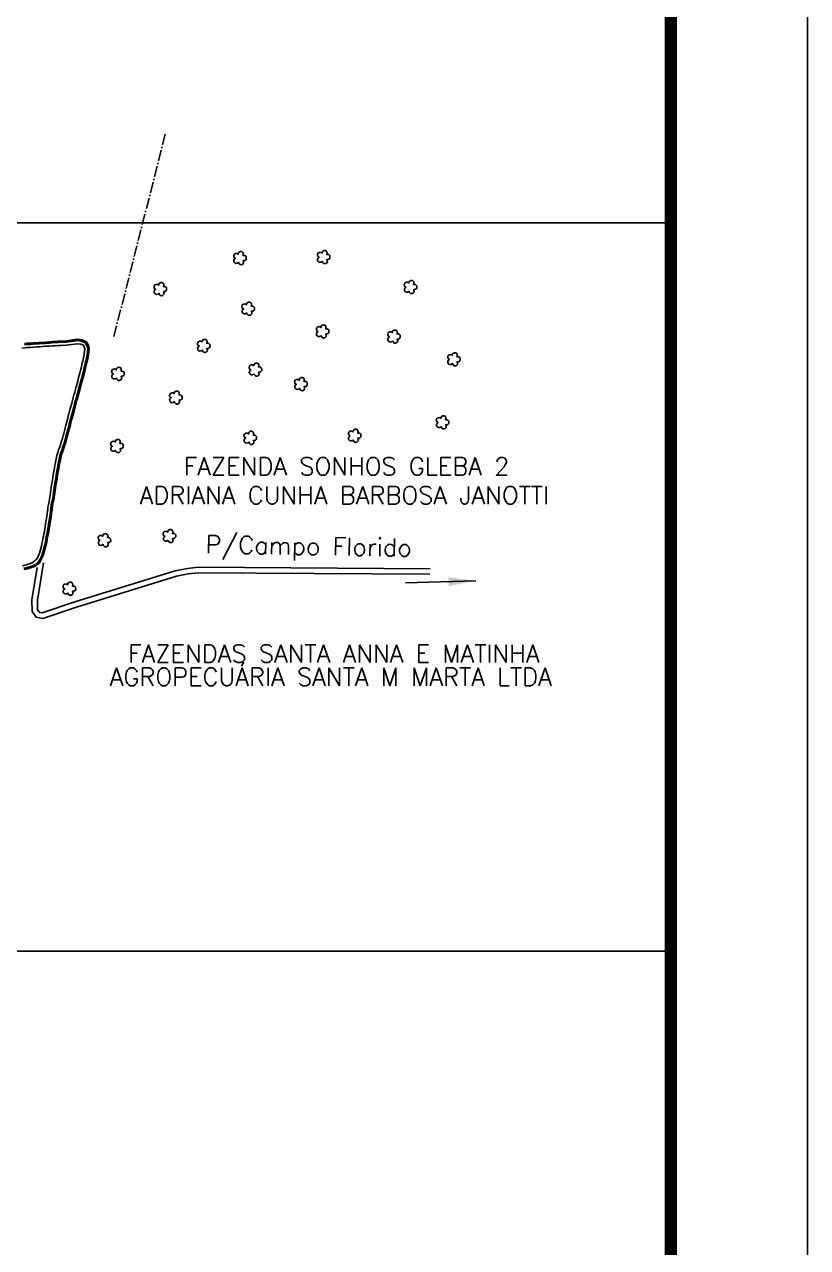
# Model space of a CAD drawing. Extents: x 742933 to 746083, y 7825389 to 7829844.
# Drawn here: x 745223 to 746083, y 7826974 to 7828318 of the extents above; entities that cross this region are included whole.
import ezdxf
from ezdxf.enums import TextEntityAlignment as Align

# ---------------------------------------------------------------- set-up
doc = ezdxf.new("R2010")
doc.units = 0
for name, pattern in [('CONTINUO', [0]), ('LIN0', [0]), ('LIN3', [6, 4, -1, 0, -1])]:
    doc.linetypes.add(name, pattern=pattern)
doc.layers.add('0114001012', color=1, linetype='Continuous', lineweight=40)
doc.layers.add('TEXTO_DIVERSOS', color=7, linetype='Continuous', lineweight=5)
for name, color, linetype in [('0114001012015', 5, 'Continuous'), ('_SIMBOLO ARVORE', 118, 'Continuous'), ('CERCA', 54, 'Continuous'), ('ESTRADA', 1, 'Continuous'), ('MALHA', 8, 'Continuous'), ('MARGEM', 7, 'CONTINUO'), ('TEXTO', 7, 'Continuous')]:
    doc.layers.add(name, color=color, linetype=linetype)
doc.styles.add('SIMPLEX', font='simplex.shx', dxfattribs={"height": 20})
doc.dimstyles.new('ISO-25', dxfattribs={"dimtxt": 2.5, "dimasz": 2.5, "dimexe": 1.25, "dimexo": 0.625, "dimtad": 1, "dimtxsty": 'Standard', "dimcen": 2.5, "dimadec": 0, "dimazin": 0, "dimtfac": 1, "dimtmove": 0, "dimatfit": 3, "dimfxl": 0, "dimarcsym": 0})

msp = doc.modelspace()

# ---------------------------------------------------------------- linework, layer by layer
at = {"layer": '0114001012'}
msp.add_lwpolyline([(745222.7, 7827719.8), (745226.9, 7827720.7), (745227.7, 7827721), (745228.5, 7827721.3), (745230.2, 7827721.8), (745233.5, 7827723), (745235.7, 7827724.1), (745237.6, 7827725.6), (745239.5, 7827727.4), (745241.2, 7827730), (745242.5, 7827732.9), (745243.5, 7827735.6), (745244.4, 7827738.4), (745245.2, 7827741.1), (745245.9, 7827743.8), (745246.6, 7827746.6), (745247.2, 7827749.4), (745248.2, 7827754.9), (745248.8, 7827757.6), (745250.2, 7827765.7), (745251.1, 7827771.2), (745252.1, 7827777.2), (745252.4, 7827779.9), (745252.9, 7827783.5), (745253, 7827784.9), (745253.2, 7827787.2), (745253.4, 7827788.3), (745253.6, 7827789.8), (745254.4, 7827793.4), (745254.9, 7827795.7), (745255.3, 7827798.1), (745255.7, 7827800.8), (745256.4, 7827806.3), (745256.7, 7827808.9), (745257.7, 7827814.3), (745258.1, 7827817.1), (745259.5, 7827825.2), (745260.3, 7827830.5), (745260.7, 7827833.2), (745261.3, 7827835.8), (745261.8, 7827838.1), (745262.2, 7827840.2), (745262.5, 7827842), (745262.9, 7827843.8), (745263.8, 7827846.5), (745264.7, 7827849.2), (745265.6, 7827851.5), (745266.3, 7827853.9), (745268, 7827859), (745268.9, 7827861.9), (745269.7, 7827864.9), (745271.2, 7827870.4), (745272.9, 7827876.8), (745273.8, 7827880.6), (745274.8, 7827884.4), (745275.8, 7827888), (745277.6, 7827895), (745279.2, 7827900.9), (745280, 7827904), (745280.8, 7827907), (745281.6, 7827909.8), (745282.4, 7827912.4), (745283.1, 7827915), (745284.3, 7827920), (745285.1, 7827922.5), (745285.8, 7827925.1), (745287.1, 7827930.2), (745287.8, 7827932.6), (745288.9, 7827937.2), (745289.5, 7827939.3), (745290.9, 7827945.1), (745291.4, 7827947), (745291.8, 7827949), (745292.6, 7827952.7), (745293, 7827955), (745293.5, 7827958.7), (745293.6, 7827962), (745293.4, 7827963.9), (745291.3, 7827968.5), (745286.5, 7827970.8), (745281.2, 7827971.4), (745274.8, 7827970.4), (745271.8, 7827969.9), (745269, 7827969.6), (745260, 7827969.2), (745253.9, 7827968.8), (745250.9, 7827968.6), (745246.1, 7827968.4), (745239.8, 7827968), (745233.2, 7827967.4), (745229.9, 7827967.1), (745226.5, 7827967), (745223.4, 7827966.8)], dxfattribs=at)
at = {"layer": '0114001012015'}
msp.add_lwpolyline([(745221.3, 7827723.1), (745223.7, 7827723.9), (745225.6, 7827724.5), (745227.3, 7827725.1), (745228.9, 7827725.6), (745231.9, 7827726.6), (745233.5, 7827727.5), (745235, 7827728.6), (745236.4, 7827730), (745237.7, 7827731.9), (745238.8, 7827734.4), (745239.8, 7827737), (745240.6, 7827739.6), (745241.4, 7827742.2), (745242.1, 7827744.8), (745242.7, 7827747.4), (745243.3, 7827750.2), (745243.8, 7827752.9), (745244.3, 7827755.6), (745244.8, 7827758.3), (745245.3, 7827761), (745245.8, 7827763.7), (745246.2, 7827766.4), (745246.7, 7827769.1), (745247.1, 7827771.8), (745247.6, 7827774.8), (745248.1, 7827777.7), (745248.4, 7827780.3), (745248.9, 7827783.9), (745249, 7827785.2), (745249.2, 7827787.7), (745249.4, 7827789), (745249.7, 7827790.5), (745250.5, 7827794.2), (745250.9, 7827796.5), (745251.4, 7827798.8), (745251.8, 7827801.3), (745252.1, 7827804), (745252.4, 7827806.8), (745252.7, 7827809.5), (745253.2, 7827812.2), (745253.7, 7827815), (745254.2, 7827817.7), (745254.6, 7827820.4), (745255.1, 7827823.2), (745255.5, 7827825.9), (745255.9, 7827828.5), (745256.3, 7827831.1), (745256.8, 7827834), (745257.4, 7827836.7), (745257.9, 7827838.9), (745258.3, 7827840.9), (745258.6, 7827842.7), (745259.1, 7827844.9), (745260, 7827847.7), (745261, 7827850.5), (745261.8, 7827852.8), (745262.5, 7827855.1), (745263.4, 7827857.7), (745264.2, 7827860.2), (745265.1, 7827863), (745265.9, 7827865.9), (745266.6, 7827868.7), (745267.3, 7827871.5), (745268.1, 7827874.4), (745269, 7827877.8), (745269.9, 7827881.6), (745271, 7827885.5), (745271.9, 7827889.1), (745272.8, 7827892.7), (745273.7, 7827896.1), (745274.6, 7827899.2), (745275.3, 7827901.9), (745276.1, 7827905), (745276.9, 7827908.1), (745277.8, 7827911), (745278.6, 7827913.5), (745279.2, 7827916), (745279.9, 7827918.6), (745280.5, 7827921), (745281.2, 7827923.6), (745281.9, 7827926.1), (745282.6, 7827928.6), (745283.2, 7827931.2), (745283.9, 7827933.6), (745285, 7827938.2), (745285.7, 7827940.4), (745286.1, 7827942.3), (745287, 7827946.1), (745287.5, 7827948), (745287.9, 7827949.9), (745288.7, 7827953.5), (745289.1, 7827955.6), (745289.5, 7827959), (745289.6, 7827961.8), (745289.5, 7827962.9), (745288.3, 7827965.5), (745285.4, 7827966.9), (745281.3, 7827967.3), (745275.4, 7827966.5), (745272.3, 7827965.9), (745269.3, 7827965.6), (745263.3, 7827965.4), (745260.3, 7827965.2), (745257.2, 7827965), (745254.2, 7827964.8), (745251.1, 7827964.6), (745246.3, 7827964.4), (745240.2, 7827964), (745236.9, 7827963.7), (745233.6, 7827963.4), (745230.1, 7827963.1), (745226.7, 7827963), (745223.7, 7827962.8), (745220.7, 7827962.4)], dxfattribs=at)
at = {"layer": '_SIMBOLO ARVORE', "linetype": 'CONTINUO'}
for points in [[(745458.5, 7828056.8, 0), (745457.2, 7828055.7, 0), (745455.7, 7828055.5, 0), (745454.5, 7828056, 0), (745453.7, 7828056.8, 0), (745453.4, 7828057.7, 0), (745453.3, 7828059, 0), (745453.7, 7828059.8, 0), (745454.2, 7828060.5, 0), (745455.1, 7828061.1, 0), (745454.5, 7828061.3, 0), (745454, 7828061.7, 0), (745453.3, 7828062.8, 0), (745453.2, 7828064.1, 0), (745453.7, 7828065.4, 0), (745454.2, 7828065.8, 0), (745455.1, 7828066.4, 0), (745456.1, 7828066.5, 0), (745456.8, 7828066.4, 0), (745457.5, 7828066.1, 0), (745458.1, 7828065.5, 0), (745458.3, 7828066.7, 0), (745458.5, 7828067.2, 0), (745459, 7828067.8, 0), (745459.8, 7828068.1, 0), (745460.5, 7828068.4, 0), (745461.3, 7828068.5, 0), (745462.1, 7828068.4, 0), (745462.8, 7828068, 0), (745463.2, 7828067.5, 0), (745463.6, 7828066.7, 0), (745463.8, 7828065.8, 0), (745463.4, 7828064.2, 0), (745464.6, 7828064.2, 0), (745465.5, 7828064, 0), (745466.4, 7828063.3, 0), (745466.9, 7828062.7, 0), (745467, 7828060.5, 0), (745466.4, 7828059.5, 0), (745465.7, 7828058.8, 0), (745464.6, 7828058.5, 0), (745463.6, 7828058.6, 0), (745464.1, 7828056.5, 0), (745463.9, 7828055.7, 0), (745463.3, 7828054.8, 0), (745462.6, 7828054.3, 0), (745461.7, 7828054, 0), (745460.7, 7828054.1, 0), (745460, 7828054.3, 0), (745459.2, 7828055.1, 0), (745458.7, 7828055.8, 0), (745458.5, 7828056.9, 0)], [(745550.4, 7828057.9, 0), (745549.2, 7828056.9, 0), (745547.6, 7828056.7, 0), (745546.5, 7828057.1, 0), (745545.7, 7828057.9, 0), (745545.4, 7828058.8, 0), (745545.3, 7828060.1, 0), (745545.7, 7828061, 0), (745546.2, 7828061.6, 0), (745547.1, 7828062.2, 0), (745546.5, 7828062.4, 0), (745545.9, 7828062.9, 0), (745545.2, 7828063.9, 0), (745545.1, 7828065.2, 0), (745545.6, 7828066.5, 0), (745546.1, 7828067, 0), (745547, 7828067.5, 0), (745548, 7828067.7, 0), (745548.8, 7828067.6, 0), (745549.4, 7828067.3, 0), (745550.1, 7828066.7, 0), (745550.3, 7828067.8, 0), (745550.5, 7828068.3, 0), (745551, 7828068.9, 0), (745551.7, 7828069.2, 0), (745552.5, 7828069.5, 0), (745553.3, 7828069.6, 0), (745554.1, 7828069.5, 0), (745554.7, 7828069.2, 0), (745555.2, 7828068.6, 0), (745555.6, 7828067.8, 0), (745555.8, 7828066.9, 0), (745555.4, 7828065.3, 0), (745556.5, 7828065.3, 0), (745557.4, 7828065.1, 0), (745558.3, 7828064.4, 0), (745558.8, 7828063.8, 0), (745558.9, 7828061.6, 0), (745558.4, 7828060.6, 0), (745557.7, 7828060, 0), (745556.5, 7828059.7, 0), (745555.5, 7828059.7, 0), (745556.1, 7828057.7, 0), (745555.8, 7828056.8, 0), (745555.2, 7828055.9, 0), (745554.6, 7828055.4, 0), (745553.6, 7828055.2, 0), (745552.7, 7828055.2, 0), (745552, 7828055.4, 0), (745551.2, 7828056.2, 0), (745550.7, 7828056.9, 0), (745550.5, 7828058, 0)], [(745371.1, 7828022.7, 0), (745369.8, 7828021.7, 0), (745368.3, 7828021.5, 0), (745367.1, 7828021.9, 0), (745366.3, 7828022.7, 0), (745366, 7828023.6, 0), (745365.9, 7828025, 0), (745366.3, 7828025.8, 0), (745366.8, 7828026.4, 0), (745367.7, 7828027, 0), (745367.1, 7828027.2, 0), (745366.5, 7828027.7, 0), (745365.9, 7828028.8, 0), (745365.8, 7828030, 0), (745366.2, 7828031.3, 0), (745366.7, 7828031.8, 0), (745367.7, 7828032.4, 0), (745368.7, 7828032.5, 0), (745369.4, 7828032.4, 0), (745370.1, 7828032.1, 0), (745370.7, 7828031.5, 0), (745370.9, 7828032.7, 0), (745371.1, 7828033.1, 0), (745371.6, 7828033.8, 0), (745372.4, 7828034, 0), (745373.1, 7828034.4, 0), (745373.9, 7828034.4, 0), (745374.7, 7828034.3, 0), (745375.3, 7828034, 0), (745375.8, 7828033.5, 0), (745376.2, 7828032.7, 0), (745376.4, 7828031.8, 0), (745376, 7828030.1, 0), (745377.1, 7828030.2, 0), (745378.1, 7828029.9, 0), (745379, 7828029.2, 0), (745379.4, 7828028.7, 0), (745379.6, 7828026.5, 0), (745379, 7828025.5, 0), (745378.3, 7828024.8, 0), (745377.2, 7828024.5, 0), (745376.2, 7828024.6, 0), (745376.7, 7828022.5, 0), (745376.5, 7828021.6, 0), (745375.9, 7828020.8, 0), (745375.2, 7828020.2, 0), (745374.3, 7828020, 0), (745373.3, 7828020.1, 0), (745372.6, 7828020.3, 0), (745371.8, 7828021.1, 0), (745371.3, 7828021.8, 0), (745371.1, 7828022.8, 0)], [(745645.8, 7828025, 0), (745644.6, 7828024, 0), (745643, 7828023.8, 0), (745641.8, 7828024.2, 0), (745641, 7828025, 0), (745640.7, 7828025.9, 0), (745640.6, 7828027.2, 0), (745641.1, 7828028.1, 0), (745641.5, 7828028.7, 0), (745642.4, 7828029.3, 0), (745641.8, 7828029.5, 0), (745641.3, 7828030, 0), (745640.6, 7828031, 0), (745640.5, 7828032.3, 0), (745641, 7828033.6, 0), (745641.5, 7828034.1, 0), (745642.4, 7828034.6, 0), (745643.4, 7828034.8, 0), (745644.2, 7828034.7, 0), (745644.8, 7828034.4, 0), (745645.5, 7828033.8, 0), (745645.7, 7828034.9, 0), (745645.8, 7828035.4, 0), (745646.3, 7828036, 0), (745647.1, 7828036.3, 0), (745647.8, 7828036.6, 0), (745648.6, 7828036.7, 0), (745649.4, 7828036.6, 0), (745650.1, 7828036.3, 0), (745650.5, 7828035.7, 0), (745650.9, 7828034.9, 0), (745651.1, 7828034, 0), (745650.7, 7828032.4, 0), (745651.9, 7828032.4, 0), (745652.8, 7828032.2, 0), (745653.7, 7828031.5, 0), (745654.2, 7828030.9, 0), (745654.3, 7828028.7, 0), (745653.8, 7828027.7, 0), (745653, 7828027.1, 0), (745651.9, 7828026.8, 0), (745650.9, 7828026.8, 0), (745651.4, 7828024.8, 0), (745651.2, 7828023.9, 0), (745650.6, 7828023, 0), (745649.9, 7828022.5, 0), (745649, 7828022.3, 0), (745648.1, 7828022.3, 0), (745647.4, 7828022.5, 0), (745646.6, 7828023.3, 0), (745646, 7828024, 0), (745645.8, 7828025.1, 0)], [(745467.6, 7828001.2, 0), (745466.3, 7828000.1, 0), (745464.7, 7827999.9, 0), (745463.6, 7828000.4, 0), (745462.8, 7828001.2, 0), (745462.5, 7828002.1, 0), (745462.4, 7828003.4, 0), (745462.8, 7828004.2, 0), (745463.3, 7828004.9, 0), (745464.2, 7828005.5, 0), (745463.6, 7828005.7, 0), (745463, 7828006.1, 0), (745462.4, 7828007.2, 0), (745462.2, 7828008.5, 0), (745462.7, 7828009.8, 0), (745463.2, 7828010.2, 0), (745464.2, 7828010.8, 0), (745465.2, 7828010.9, 0), (745465.9, 7828010.8, 0), (745466.5, 7828010.6, 0), (745467.2, 7828009.9, 0), (745467.4, 7828011.1, 0), (745467.6, 7828011.6, 0), (745468.1, 7828012.2, 0), (745468.9, 7828012.5, 0), (745469.6, 7828012.8, 0), (745470.4, 7828012.9, 0), (745471.2, 7828012.8, 0), (745471.8, 7828012.4, 0), (745472.3, 7828011.9, 0), (745472.7, 7828011.1, 0), (745472.9, 7828010.2, 0), (745472.5, 7828008.6, 0), (745473.6, 7828008.6, 0), (745474.6, 7828008.4, 0), (745475.5, 7828007.7, 0), (745475.9, 7828007.1, 0), (745476.1, 7828004.9, 0), (745475.5, 7828003.9, 0), (745474.8, 7828003.2, 0), (745473.7, 7828002.9, 0), (745472.7, 7828003, 0), (745473.2, 7828000.9, 0), (745473, 7828000.1, 0), (745472.4, 7827999.2, 0), (745471.7, 7827998.7, 0), (745470.8, 7827998.5, 0), (745469.8, 7827998.5, 0), (745469.1, 7827998.7, 0), (745468.3, 7827999.5, 0), (745467.8, 7828000.2, 0), (745467.6, 7828001.3, 0)], [(745549.3, 7827976.2, 0), (745548.1, 7827975.2, 0), (745546.5, 7827975, 0), (745545.4, 7827975.4, 0), (745544.6, 7827976.2, 0), (745544.2, 7827977.1, 0), (745544.1, 7827978.4, 0), (745544.6, 7827979.3, 0), (745545, 7827979.9, 0), (745545.9, 7827980.5, 0), (745545.4, 7827980.7, 0), (745544.8, 7827981.2, 0), (745544.1, 7827982.2, 0), (745544, 7827983.5, 0), (745544.5, 7827984.8, 0), (745545, 7827985.3, 0), (745545.9, 7827985.9, 0), (745546.9, 7827986, 0), (745547.7, 7827985.9, 0), (745548.3, 7827985.6, 0), (745549, 7827985, 0), (745549.2, 7827986.1, 0), (745549.3, 7827986.6, 0), (745549.8, 7827987.2, 0), (745550.6, 7827987.5, 0), (745551.3, 7827987.8, 0), (745552.2, 7827987.9, 0), (745552.9, 7827987.8, 0), (745553.6, 7827987.5, 0), (745554, 7827987, 0), (745554.5, 7827986.1, 0), (745554.6, 7827985.2, 0), (745554.2, 7827983.6, 0), (745555.4, 7827983.6, 0), (745556.3, 7827983.4, 0), (745557.2, 7827982.7, 0), (745557.7, 7827982.2, 0), (745557.8, 7827979.9, 0), (745557.3, 7827978.9, 0), (745556.5, 7827978.3, 0), (745555.4, 7827978, 0), (745554.4, 7827978.1, 0), (745554.9, 7827976, 0), (745554.7, 7827975.1, 0), (745554.1, 7827974.3, 0), (745553.4, 7827973.7, 0), (745552.5, 7827973.5, 0), (745551.6, 7827973.6, 0), (745550.9, 7827973.8, 0), (745550.1, 7827974.5, 0), (745549.5, 7827975.2, 0), (745549.3, 7827976.3, 0)], [(745418.8, 7827960.3, 0), (745417.5, 7827959.3, 0), (745415.9, 7827959.1, 0), (745414.8, 7827959.5, 0), (745414, 7827960.3, 0), (745413.7, 7827961.2, 0), (745413.6, 7827962.6, 0), (745414, 7827963.4, 0), (745414.5, 7827964, 0), (745415.4, 7827964.6, 0), (745414.8, 7827964.8, 0), (745414.2, 7827965.3, 0), (745413.6, 7827966.4, 0), (745413.4, 7827967.6, 0), (745413.9, 7827968.9, 0), (745414.4, 7827969.4, 0), (745415.4, 7827970, 0), (745416.3, 7827970.1, 0), (745417.1, 7827970, 0), (745417.7, 7827969.7, 0), (745418.4, 7827969.1, 0), (745418.6, 7827970.3, 0), (745418.8, 7827970.7, 0), (745419.3, 7827971.4, 0), (745420, 7827971.6, 0), (745420.8, 7827972, 0), (745421.6, 7827972, 0), (745422.4, 7827971.9, 0), (745423, 7827971.6, 0), (745423.5, 7827971.1, 0), (745423.9, 7827970.3, 0), (745424.1, 7827969.4, 0), (745423.7, 7827967.7, 0), (745424.8, 7827967.8, 0), (745425.8, 7827967.5, 0), (745426.6, 7827966.8, 0), (745427.1, 7827966.3, 0), (745427.3, 7827964.1, 0), (745426.7, 7827963.1, 0), (745426, 7827962.4, 0), (745424.9, 7827962.1, 0), (745423.9, 7827962.2, 0), (745424.4, 7827960.1, 0), (745424.1, 7827959.2, 0), (745423.5, 7827958.4, 0), (745422.9, 7827957.8, 0), (745421.9, 7827957.6, 0), (745421, 7827957.7, 0), (745420.3, 7827957.9, 0), (745419.5, 7827958.7, 0), (745419, 7827959.4, 0), (745418.8, 7827960.4, 0)], [(745627.6, 7827970.5, 0), (745626.4, 7827969.5, 0), (745624.8, 7827969.3, 0), (745623.7, 7827969.8, 0), (745622.9, 7827970.5, 0), (745622.6, 7827971.4, 0), (745622.5, 7827972.8, 0), (745622.9, 7827973.6, 0), (745623.4, 7827974.2, 0), (745624.3, 7827974.9, 0), (745623.7, 7827975, 0), (745623.1, 7827975.5, 0), (745622.4, 7827976.6, 0), (745622.3, 7827977.8, 0), (745622.8, 7827979.1, 0), (745623.3, 7827979.6, 0), (745624.2, 7827980.2, 0), (745625.2, 7827980.3, 0), (745626, 7827980.2, 0), (745626.6, 7827979.9, 0), (745627.3, 7827979.3, 0), (745627.5, 7827980.5, 0), (745627.7, 7827980.9, 0), (745628.2, 7827981.6, 0), (745628.9, 7827981.8, 0), (745629.7, 7827982.2, 0), (745630.5, 7827982.2, 0), (745631.3, 7827982.1, 0), (745631.9, 7827981.8, 0), (745632.4, 7827981.3, 0), (745632.8, 7827980.5, 0), (745632.9, 7827979.6, 0), (745632.6, 7827978, 0), (745633.7, 7827978, 0), (745634.6, 7827977.7, 0), (745635.5, 7827977, 0), (745636, 7827976.5, 0), (745636.1, 7827974.3, 0), (745635.6, 7827973.3, 0), (745634.9, 7827972.6, 0), (745633.7, 7827972.3, 0), (745632.7, 7827972.4, 0), (745633.3, 7827970.3, 0), (745633, 7827969.4, 0), (745632.4, 7827968.6, 0), (745631.8, 7827968.1, 0), (745630.8, 7827967.8, 0), (745629.9, 7827967.9, 0), (745629.2, 7827968.1, 0), (745628.4, 7827968.9, 0), (745627.8, 7827969.6, 0), (745627.7, 7827970.6, 0)], [(745693.5, 7827945.6, 0), (745692.2, 7827944.5, 0), (745690.7, 7827944.4, 0), (745689.5, 7827944.8, 0), (745688.7, 7827945.6, 0), (745688.4, 7827946.5, 0), (745688.3, 7827947.8, 0), (745688.7, 7827948.7, 0), (745689.2, 7827949.3, 0), (745690.1, 7827949.9, 0), (745689.5, 7827950.1, 0), (745689, 7827950.5, 0), (745688.3, 7827951.6, 0), (745688.2, 7827952.9, 0), (745688.6, 7827954.2, 0), (745689.2, 7827954.7, 0), (745690.1, 7827955.2, 0), (745691.1, 7827955.4, 0), (745691.8, 7827955.2, 0), (745692.5, 7827955, 0), (745693.1, 7827954.4, 0), (745693.3, 7827955.5, 0), (745693.5, 7827956, 0), (745694, 7827956.6, 0), (745694.8, 7827956.9, 0), (745695.5, 7827957.2, 0), (745696.3, 7827957.3, 0), (745697.1, 7827957.2, 0), (745697.7, 7827956.8, 0), (745698.2, 7827956.3, 0), (745698.6, 7827955.5, 0), (745698.8, 7827954.6, 0), (745698.4, 7827953, 0), (745699.5, 7827953, 0), (745700.5, 7827952.8, 0), (745701.4, 7827952.1, 0), (745701.9, 7827951.5, 0), (745702, 7827949.3, 0), (745701.4, 7827948.3, 0), (745700.7, 7827947.6, 0), (745699.6, 7827947.3, 0), (745698.6, 7827947.4, 0), (745699.1, 7827945.4, 0), (745698.9, 7827944.5, 0), (745698.3, 7827943.6, 0), (745697.6, 7827943.1, 0), (745696.7, 7827942.9, 0), (745695.7, 7827942.9, 0), (745695, 7827943.1, 0), (745694.2, 7827943.9, 0), (745693.7, 7827944.6, 0), (745693.5, 7827945.7, 0)], [(745475.5, 7827934.2, 0), (745474.3, 7827933.2, 0), (745472.7, 7827933, 0), (745471.6, 7827933.4, 0), (745470.8, 7827934.2, 0), (745470.4, 7827935.1, 0), (745470.3, 7827936.5, 0), (745470.8, 7827937.3, 0), (745471.2, 7827937.9, 0), (745472.1, 7827938.5, 0), (745471.6, 7827938.7, 0), (745471, 7827939.2, 0), (745470.3, 7827940.3, 0), (745470.2, 7827941.5, 0), (745470.7, 7827942.8, 0), (745471.2, 7827943.3, 0), (745472.1, 7827943.9, 0), (745473.1, 7827944, 0), (745473.9, 7827943.9, 0), (745474.5, 7827943.6, 0), (745475.2, 7827943, 0), (745475.4, 7827944.2, 0), (745475.5, 7827944.6, 0), (745476.1, 7827945.3, 0), (745476.8, 7827945.5, 0), (745477.5, 7827945.9, 0), (745478.4, 7827945.9, 0), (745479.1, 7827945.8, 0), (745479.8, 7827945.5, 0), (745480.3, 7827945, 0), (745480.7, 7827944.2, 0), (745480.8, 7827943.3, 0), (745480.5, 7827941.6, 0), (745481.6, 7827941.7, 0), (745482.5, 7827941.4, 0), (745483.4, 7827940.7, 0), (745483.9, 7827940.2, 0), (745484, 7827938, 0), (745483.5, 7827937, 0), (745482.8, 7827936.3, 0), (745481.6, 7827936, 0), (745480.6, 7827936.1, 0), (745481.1, 7827934, 0), (745480.9, 7827933.1, 0), (745480.3, 7827932.3, 0), (745479.6, 7827931.7, 0), (745478.7, 7827931.5, 0), (745477.8, 7827931.6, 0), (745477.1, 7827931.8, 0), (745476.3, 7827932.6, 0), (745475.7, 7827933.3, 0), (745475.6, 7827934.3, 0)], [(745324.5, 7827929.7, 0), (745323.3, 7827928.7, 0), (745321.7, 7827928.5, 0), (745320.6, 7827928.9, 0), (745319.8, 7827929.7, 0), (745319.4, 7827930.6, 0), (745319.4, 7827931.9, 0), (745319.8, 7827932.8, 0), (745320.2, 7827933.4, 0), (745321.2, 7827934, 0), (745320.6, 7827934.2, 0), (745320, 7827934.7, 0), (745319.3, 7827935.7, 0), (745319.2, 7827937, 0), (745319.7, 7827938.3, 0), (745320.2, 7827938.8, 0), (745321.1, 7827939.3, 0), (745322.1, 7827939.5, 0), (745322.9, 7827939.4, 0), (745323.5, 7827939.1, 0), (745324.2, 7827938.5, 0), (745324.4, 7827939.6, 0), (745324.6, 7827940.1, 0), (745325.1, 7827940.7, 0), (745325.8, 7827941, 0), (745326.6, 7827941.3, 0), (745327.4, 7827941.4, 0), (745328.2, 7827941.3, 0), (745328.8, 7827941, 0), (745329.3, 7827940.4, 0), (745329.7, 7827939.6, 0), (745329.8, 7827938.7, 0), (745329.5, 7827937.1, 0), (745330.6, 7827937.1, 0), (745331.5, 7827936.9, 0), (745332.4, 7827936.2, 0), (745332.9, 7827935.6, 0), (745333, 7827933.4, 0), (745332.5, 7827932.4, 0), (745331.8, 7827931.8, 0), (745330.6, 7827931.5, 0), (745329.6, 7827931.5, 0), (745330.2, 7827929.5, 0), (745329.9, 7827928.6, 0), (745329.3, 7827927.7, 0), (745328.7, 7827927.2, 0), (745327.7, 7827927, 0), (745326.8, 7827927, 0), (745326.1, 7827927.2, 0), (745325.3, 7827928, 0), (745324.7, 7827928.7, 0), (745324.6, 7827929.8, 0)], [(745525.5, 7827918.4, 0), (745524.2, 7827917.3, 0), (745522.6, 7827917.1, 0), (745521.5, 7827917.6, 0), (745520.7, 7827918.3, 0), (745520.4, 7827919.3, 0), (745520.3, 7827920.6, 0), (745520.7, 7827921.4, 0), (745521.2, 7827922, 0), (745522.1, 7827922.7, 0), (745521.5, 7827922.8, 0), (745520.9, 7827923.3, 0), (745520.3, 7827924.4, 0), (745520.1, 7827925.6, 0), (745520.6, 7827927, 0), (745521.1, 7827927.4, 0), (745522.1, 7827928, 0), (745523, 7827928.1, 0), (745523.8, 7827928, 0), (745524.4, 7827927.7, 0), (745525.1, 7827927.1, 0), (745525.3, 7827928.3, 0), (745525.5, 7827928.7, 0), (745526, 7827929.4, 0), (745526.8, 7827929.7, 0), (745527.5, 7827930, 0), (745528.3, 7827930.1, 0), (745529.1, 7827929.9, 0), (745529.7, 7827929.6, 0), (745530.2, 7827929.1, 0), (745530.6, 7827928.3, 0), (745530.8, 7827927.4, 0), (745530.4, 7827925.8, 0), (745531.5, 7827925.8, 0), (745532.5, 7827925.6, 0), (745533.4, 7827924.9, 0), (745533.8, 7827924.3, 0), (745534, 7827922.1, 0), (745533.4, 7827921.1, 0), (745532.7, 7827920.4, 0), (745531.6, 7827920.1, 0), (745530.6, 7827920.2, 0), (745531.1, 7827918.1, 0), (745530.9, 7827917.2, 0), (745530.3, 7827916.4, 0), (745529.6, 7827915.9, 0), (745528.7, 7827915.6, 0), (745527.7, 7827915.7, 0), (745527, 7827915.9, 0), (745526.2, 7827916.7, 0), (745525.7, 7827917.4, 0), (745525.5, 7827918.5, 0)], [(745388.1, 7827903.6, 0), (745386.9, 7827902.6, 0), (745385.3, 7827902.4, 0), (745384.2, 7827902.8, 0), (745383.4, 7827903.6, 0), (745383, 7827904.5, 0), (745382.9, 7827905.8, 0), (745383.4, 7827906.7, 0), (745383.8, 7827907.3, 0), (745384.7, 7827907.9, 0), (745384.1, 7827908.1, 0), (745383.6, 7827908.6, 0), (745382.9, 7827909.6, 0), (745382.8, 7827910.9, 0), (745383.3, 7827912.2, 0), (745383.8, 7827912.7, 0), (745384.7, 7827913.2, 0), (745385.7, 7827913.4, 0), (745386.5, 7827913.3, 0), (745387.1, 7827913, 0), (745387.8, 7827912.4, 0), (745388, 7827913.5, 0), (745388.1, 7827914, 0), (745388.6, 7827914.6, 0), (745389.4, 7827914.9, 0), (745390.1, 7827915.2, 0), (745391, 7827915.3, 0), (745391.7, 7827915.2, 0), (745392.4, 7827914.9, 0), (745392.8, 7827914.4, 0), (745393.3, 7827913.5, 0), (745393.4, 7827912.6, 0), (745393, 7827911, 0), (745394.2, 7827911, 0), (745395.1, 7827910.8, 0), (745396, 7827910.1, 0), (745396.5, 7827909.5, 0), (745396.6, 7827907.3, 0), (745396.1, 7827906.3, 0), (745395.3, 7827905.7, 0), (745394.2, 7827905.4, 0), (745393.2, 7827905.5, 0), (745393.7, 7827903.4, 0), (745393.5, 7827902.5, 0), (745392.9, 7827901.6, 0), (745392.2, 7827901.1, 0), (745391.3, 7827900.9, 0), (745390.4, 7827900.9, 0), (745389.7, 7827901.1, 0), (745388.9, 7827901.9, 0), (745388.3, 7827902.6, 0), (745388.1, 7827903.7, 0)], [(745681, 7827876.4, 0), (745679.8, 7827875.3, 0), (745678.2, 7827875.1, 0), (745677, 7827875.6, 0), (745676.2, 7827876.4, 0), (745675.9, 7827877.3, 0), (745675.8, 7827878.6, 0), (745676.3, 7827879.4, 0), (745676.7, 7827880.1, 0), (745677.6, 7827880.7, 0), (745677, 7827880.9, 0), (745676.5, 7827881.3, 0), (745675.8, 7827882.4, 0), (745675.7, 7827883.7, 0), (745676.2, 7827885, 0), (745676.7, 7827885.4, 0), (745677.6, 7827886, 0), (745678.6, 7827886.1, 0), (745679.4, 7827886, 0), (745680, 7827885.8, 0), (745680.6, 7827885.1, 0), (745680.9, 7827886.3, 0), (745681, 7827886.8, 0), (745681.5, 7827887.4, 0), (745682.3, 7827887.7, 0), (745683, 7827888, 0), (745683.8, 7827888.1, 0), (745684.6, 7827888, 0), (745685.3, 7827887.6, 0), (745685.7, 7827887.1, 0), (745686.1, 7827886.3, 0), (745686.3, 7827885.4, 0), (745685.9, 7827883.8, 0), (745687.1, 7827883.8, 0), (745688, 7827883.6, 0), (745688.9, 7827882.9, 0), (745689.4, 7827882.3, 0), (745689.5, 7827880.1, 0), (745689, 7827879.1, 0), (745688.2, 7827878.4, 0), (745687.1, 7827878.1, 0), (745686.1, 7827878.2, 0), (745686.6, 7827876.1, 0), (745686.4, 7827875.3, 0), (745685.8, 7827874.4, 0), (745685.1, 7827873.9, 0), (745684.2, 7827873.7, 0), (745683.2, 7827873.7, 0), (745682.5, 7827873.9, 0), (745681.7, 7827874.7, 0), (745681.2, 7827875.4, 0), (745681, 7827876.5, 0)], [(745469.8, 7827859.4, 0), (745468.6, 7827858.3, 0), (745467, 7827858.1, 0), (745465.9, 7827858.6, 0), (745465.1, 7827859.4, 0), (745464.8, 7827860.3, 0), (745464.7, 7827861.6, 0), (745465.1, 7827862.4, 0), (745465.6, 7827863, 0), (745466.5, 7827863.7, 0), (745465.9, 7827863.9, 0), (745465.3, 7827864.3, 0), (745464.6, 7827865.4, 0), (745464.5, 7827866.6, 0), (745465, 7827868, 0), (745465.5, 7827868.4, 0), (745466.4, 7827869, 0), (745467.4, 7827869.1, 0), (745468.2, 7827869, 0), (745468.8, 7827868.7, 0), (745469.5, 7827868.1, 0), (745469.7, 7827869.3, 0), (745469.9, 7827869.7, 0), (745470.4, 7827870.4, 0), (745471.1, 7827870.7, 0), (745471.9, 7827871, 0), (745472.7, 7827871.1, 0), (745473.5, 7827870.9, 0), (745474.1, 7827870.6, 0), (745474.6, 7827870.1, 0), (745475, 7827869.3, 0), (745475.1, 7827868.4, 0), (745474.8, 7827866.8, 0), (745475.9, 7827866.8, 0), (745476.8, 7827866.6, 0), (745477.7, 7827865.9, 0), (745478.2, 7827865.3, 0), (745478.3, 7827863.1, 0), (745477.8, 7827862.1, 0), (745477.1, 7827861.4, 0), (745475.9, 7827861.1, 0), (745474.9, 7827861.2, 0), (745475.5, 7827859.1, 0), (745475.2, 7827858.2, 0), (745474.6, 7827857.4, 0), (745474, 7827856.9, 0), (745473, 7827856.6, 0), (745472.1, 7827856.7, 0), (745471.4, 7827856.9, 0), (745470.6, 7827857.7, 0), (745470.1, 7827858.4, 0), (745469.9, 7827859.5, 0)], [(745584.5, 7827861.6, 0), (745583.3, 7827860.6, 0), (745581.7, 7827860.4, 0), (745580.5, 7827860.8, 0), (745579.7, 7827861.6, 0), (745579.4, 7827862.5, 0), (745579.3, 7827863.9, 0), (745579.8, 7827864.7, 0), (745580.2, 7827865.3, 0), (745581.1, 7827865.9, 0), (745580.5, 7827866.1, 0), (745580, 7827866.6, 0), (745579.3, 7827867.7, 0), (745579.2, 7827868.9, 0), (745579.7, 7827870.2, 0), (745580.2, 7827870.7, 0), (745581.1, 7827871.3, 0), (745582.1, 7827871.4, 0), (745582.9, 7827871.3, 0), (745583.5, 7827871, 0), (745584.2, 7827870.4, 0), (745584.4, 7827871.6, 0), (745584.5, 7827872, 0), (745585, 7827872.7, 0), (745585.8, 7827872.9, 0), (745586.5, 7827873.3, 0), (745587.3, 7827873.3, 0), (745588.1, 7827873.2, 0), (745588.8, 7827872.9, 0), (745589.2, 7827872.4, 0), (745589.6, 7827871.6, 0), (745589.8, 7827870.7, 0), (745589.4, 7827869, 0), (745590.6, 7827869.1, 0), (745591.5, 7827868.8, 0), (745592.4, 7827868.1, 0), (745592.9, 7827867.6, 0), (745593, 7827865.3, 0), (745592.5, 7827864.4, 0), (745591.7, 7827863.7, 0), (745590.6, 7827863.4, 0), (745589.6, 7827863.5, 0), (745590.1, 7827861.4, 0), (745589.9, 7827860.5, 0), (745589.3, 7827859.7, 0), (745588.6, 7827859.1, 0), (745587.7, 7827858.9, 0), (745586.8, 7827859, 0), (745586.1, 7827859.2, 0), (745585.3, 7827859.9, 0), (745584.7, 7827860.7, 0), (745584.5, 7827861.7, 0)], [(745323.4, 7827850.3, 0), (745322.2, 7827849.2, 0), (745320.6, 7827849.1, 0), (745319.4, 7827849.5, 0), (745318.6, 7827850.3, 0), (745318.3, 7827851.2, 0), (745318.2, 7827852.5, 0), (745318.7, 7827853.3, 0), (745319.1, 7827854, 0), (745320, 7827854.6, 0), (745319.4, 7827854.8, 0), (745318.9, 7827855.2, 0), (745318.2, 7827856.3, 0), (745318.1, 7827857.6, 0), (745318.6, 7827858.9, 0), (745319.1, 7827859.4, 0), (745320, 7827859.9, 0), (745321, 7827860.1, 0), (745321.8, 7827859.9, 0), (745322.4, 7827859.7, 0), (745323.1, 7827859.1, 0), (745323.3, 7827860.2, 0), (745323.4, 7827860.7, 0), (745323.9, 7827861.3, 0), (745324.7, 7827861.6, 0), (745325.4, 7827861.9, 0), (745326.2, 7827862, 0), (745327, 7827861.9, 0), (745327.7, 7827861.5, 0), (745328.1, 7827861, 0), (745328.5, 7827860.2, 0), (745328.7, 7827859.3, 0), (745328.3, 7827857.7, 0), (745329.5, 7827857.7, 0), (745330.4, 7827857.5, 0), (745331.3, 7827856.8, 0), (745331.8, 7827856.2, 0), (745331.9, 7827854, 0), (745331.4, 7827853, 0), (745330.6, 7827852.3, 0), (745329.5, 7827852, 0), (745328.5, 7827852.1, 0), (745329, 7827850.1, 0), (745328.8, 7827849.2, 0), (745328.2, 7827848.3, 0), (745327.5, 7827847.8, 0), (745326.6, 7827847.6, 0), (745325.6, 7827847.6, 0), (745325, 7827847.8, 0), (745324.2, 7827848.6, 0), (745323.6, 7827849.3, 0), (745323.4, 7827850.4, 0)], [(745309.8, 7827746.9, 0), (745308.5, 7827745.9, 0), (745306.9, 7827745.7, 0), (745305.8, 7827746.1, 0), (745305, 7827746.9, 0), (745304.7, 7827747.8, 0), (745304.6, 7827749.1, 0), (745305, 7827750, 0), (745305.5, 7827750.6, 0), (745306.4, 7827751.2, 0), (745305.8, 7827751.4, 0), (745305.2, 7827751.9, 0), (745304.6, 7827752.9, 0), (745304.5, 7827754.2, 0), (745304.9, 7827755.5, 0), (745305.4, 7827756, 0), (745306.4, 7827756.5, 0), (745307.4, 7827756.7, 0), (745308.1, 7827756.6, 0), (745308.7, 7827756.3, 0), (745309.4, 7827755.7, 0), (745309.6, 7827756.8, 0), (745309.8, 7827757.3, 0), (745310.3, 7827757.9, 0), (745311.1, 7827758.2, 0), (745311.8, 7827758.5, 0), (745312.6, 7827758.6, 0), (745313.4, 7827758.5, 0), (745314, 7827758.2, 0), (745314.5, 7827757.6, 0), (745314.9, 7827756.8, 0), (745315.1, 7827755.9, 0), (745314.7, 7827754.3, 0), (745315.8, 7827754.3, 0), (745316.8, 7827754.1, 0), (745317.7, 7827753.4, 0), (745318.1, 7827752.8, 0), (745318.3, 7827750.6, 0), (745317.7, 7827749.6, 0), (745317, 7827749, 0), (745315.9, 7827748.7, 0), (745314.9, 7827748.7, 0), (745315.4, 7827746.7, 0), (745315.2, 7827745.8, 0), (745314.6, 7827744.9, 0), (745313.9, 7827744.4, 0), (745313, 7827744.2, 0), (745312, 7827744.2, 0), (745311.3, 7827744.4, 0), (745310.5, 7827745.2, 0), (745310, 7827745.9, 0), (745309.8, 7827747, 0)], [(745381.1, 7827751.5, 0), (745379.9, 7827750.4, 0), (745378.3, 7827750.2, 0), (745377.2, 7827750.7, 0), (745376.4, 7827751.4, 0), (745376, 7827752.4, 0), (745375.9, 7827753.7, 0), (745376.4, 7827754.5, 0), (745376.8, 7827755.1, 0), (745377.7, 7827755.8, 0), (745377.2, 7827755.9, 0), (745376.6, 7827756.4, 0), (745375.9, 7827757.5, 0), (745375.8, 7827758.7, 0), (745376.3, 7827760.1, 0), (745376.8, 7827760.5, 0), (745377.7, 7827761.1, 0), (745378.7, 7827761.2, 0), (745379.5, 7827761.1, 0), (745380.1, 7827760.8, 0), (745380.8, 7827760.2, 0), (745381, 7827761.4, 0), (745381.1, 7827761.8, 0), (745381.6, 7827762.5, 0), (745382.4, 7827762.8, 0), (745383.1, 7827763.1, 0), (745384, 7827763.2, 0), (745384.7, 7827763, 0), (745385.4, 7827762.7, 0), (745385.8, 7827762.2, 0), (745386.3, 7827761.4, 0), (745386.4, 7827760.5, 0), (745386, 7827758.9, 0), (745387.2, 7827758.9, 0), (745388.1, 7827758.7, 0), (745389, 7827758, 0), (745389.5, 7827757.4, 0), (745389.6, 7827755.2, 0), (745389.1, 7827754.2, 0), (745388.3, 7827753.5, 0), (745387.2, 7827753.2, 0), (745386.2, 7827753.3, 0), (745386.7, 7827751.2, 0), (745386.5, 7827750.3, 0), (745385.9, 7827749.5, 0), (745385.2, 7827749, 0), (745384.3, 7827748.7, 0), (745383.4, 7827748.8, 0), (745382.7, 7827749, 0), (745381.9, 7827749.8, 0), (745381.3, 7827750.5, 0), (745381.2, 7827751.6, 0)], [(745271.2, 7827693.6, 0), (745269.9, 7827692.5, 0), (745268.3, 7827692.3, 0), (745267.2, 7827692.8, 0), (745266.4, 7827693.6, 0), (745266.1, 7827694.5, 0), (745266, 7827695.8, 0), (745266.4, 7827696.6, 0), (745266.9, 7827697.3, 0), (745267.8, 7827697.9, 0), (745267.2, 7827698.1, 0), (745266.6, 7827698.5, 0), (745266, 7827699.6, 0), (745265.9, 7827700.9, 0), (745266.3, 7827702.2, 0), (745266.8, 7827702.6, 0), (745267.8, 7827703.2, 0), (745268.8, 7827703.3, 0), (745269.5, 7827703.2, 0), (745270.2, 7827702.9, 0), (745270.8, 7827702.3, 0), (745271, 7827703.5, 0), (745271.2, 7827704, 0), (745271.7, 7827704.6, 0), (745272.5, 7827704.9, 0), (745273.2, 7827705.2, 0), (745274, 7827705.3, 0), (745274.8, 7827705.2, 0), (745275.4, 7827704.8, 0), (745275.9, 7827704.3, 0), (745276.3, 7827703.5, 0), (745276.5, 7827702.6, 0), (745276.1, 7827701, 0), (745277.2, 7827701, 0), (745278.2, 7827700.8, 0), (745279.1, 7827700.1, 0), (745279.5, 7827699.5, 0), (745279.7, 7827697.3, 0), (745279.1, 7827696.3, 0), (745278.4, 7827695.6, 0), (745277.3, 7827695.3, 0), (745276.3, 7827695.4, 0), (745276.8, 7827693.3, 0), (745276.6, 7827692.5, 0), (745276, 7827691.6, 0), (745275.3, 7827691.1, 0), (745274.4, 7827690.9, 0), (745273.4, 7827690.9, 0), (745272.7, 7827691.1, 0), (745271.9, 7827691.9, 0), (745271.4, 7827692.6, 0), (745271.2, 7827693.7, 0)]]:
    msp.add_polyline3d(points, dxfattribs=at)
at = {"layer": 'CERCA', "linetype": 'LIN3', "ltscale": 3}
msp.add_lwpolyline([(745321.7, 7827975.3), (745378, 7828197.3)], dxfattribs=at)
at = {"layer": 'ESTRADA'}
for points in [[(745237.4, 7827721.3), (745231.5, 7827685.8), (745232, 7827673), (745236.2, 7827666.7), (745243.5, 7827665.5), (745280.7, 7827677.9), (745390.3, 7827711.8), (745403.4, 7827714.4), (745414.4, 7827715.6), (745668.7, 7827714.1)], [(745244.3, 7827726.5), (745237.6, 7827685.4), (745237.9, 7827674.9), (745239.7, 7827672.2), (745243, 7827671.7), (745278.8, 7827683.6), (745388.8, 7827717.6), (745402.5, 7827720.3), (745414.1, 7827721.6), (745668.8, 7827720.1)]]:
    msp.add_lwpolyline(points, dxfattribs=at)
at = {"layer": 'MALHA'}
for points in [[(744515.2, 7828100), (745933.3, 7828100)], [(744458.2, 7827300), (745933.3, 7827300)]]:
    msp.add_lwpolyline(points, dxfattribs=at)
at = {"layer": 'MARGEM', "color": 174, "linetype": 'LIN0', "flags": 128}
msp.add_lwpolyline([(746083.3, 7825389.2), (746083.3, 7829844.2), (742933.3, 7829844.2), (742933.3, 7825389.2)], close=True, dxfattribs=at)
at = {"layer": 'MARGEM', "color": 174, "linetype": 'LIN0', "const_width": 13.6, "flags": 128}
msp.add_lwpolyline([(745933.3, 7825890.8), (745933.3, 7829694.2), (743083.3, 7829694.2), (743083.3, 7825890.8)], close=True, dxfattribs=at)

# ---------------------------------------------------------------- texts
at = {"layer": 'TEXTO', "linetype": 'Continuous', "style": 'SIMPLEX'}
for s, p in [('FAZENDA SONHOS GLEBA 2', (745577.1, 7827822.8)), ('ADRIANA CUNHA BARBOSA JANOTTI', (745574.8, 7827791)), ('FAZENDAS SANTA ANNA E MATINHA', (745563.2, 7827617.1)), ('AGROPECUÁRIA SANTA M MARTA LTDA', (745559.9, 7827591.5))]:
    msp.add_text(s, height=19.5, dxfattribs=at).set_placement(p, align=Align.CENTER)
at = {"layer": 'TEXTO_DIVERSOS', "linetype": 'Continuous', "style": 'SIMPLEX'}
msp.add_text('P/Campo Florido', height=19.5, rotation=359.0757, dxfattribs=at).set_placement((745422.2, 7827737.1))

# ---------------------------------------------------------------- leaders
msp.add_leader([(745719.1, 7827706.8), (745641.7, 7827704.4)], dimstyle='ISO-25', override={"dimasz": 30, "dimzin": 0})

doc.saveas('drawing.dxf')
